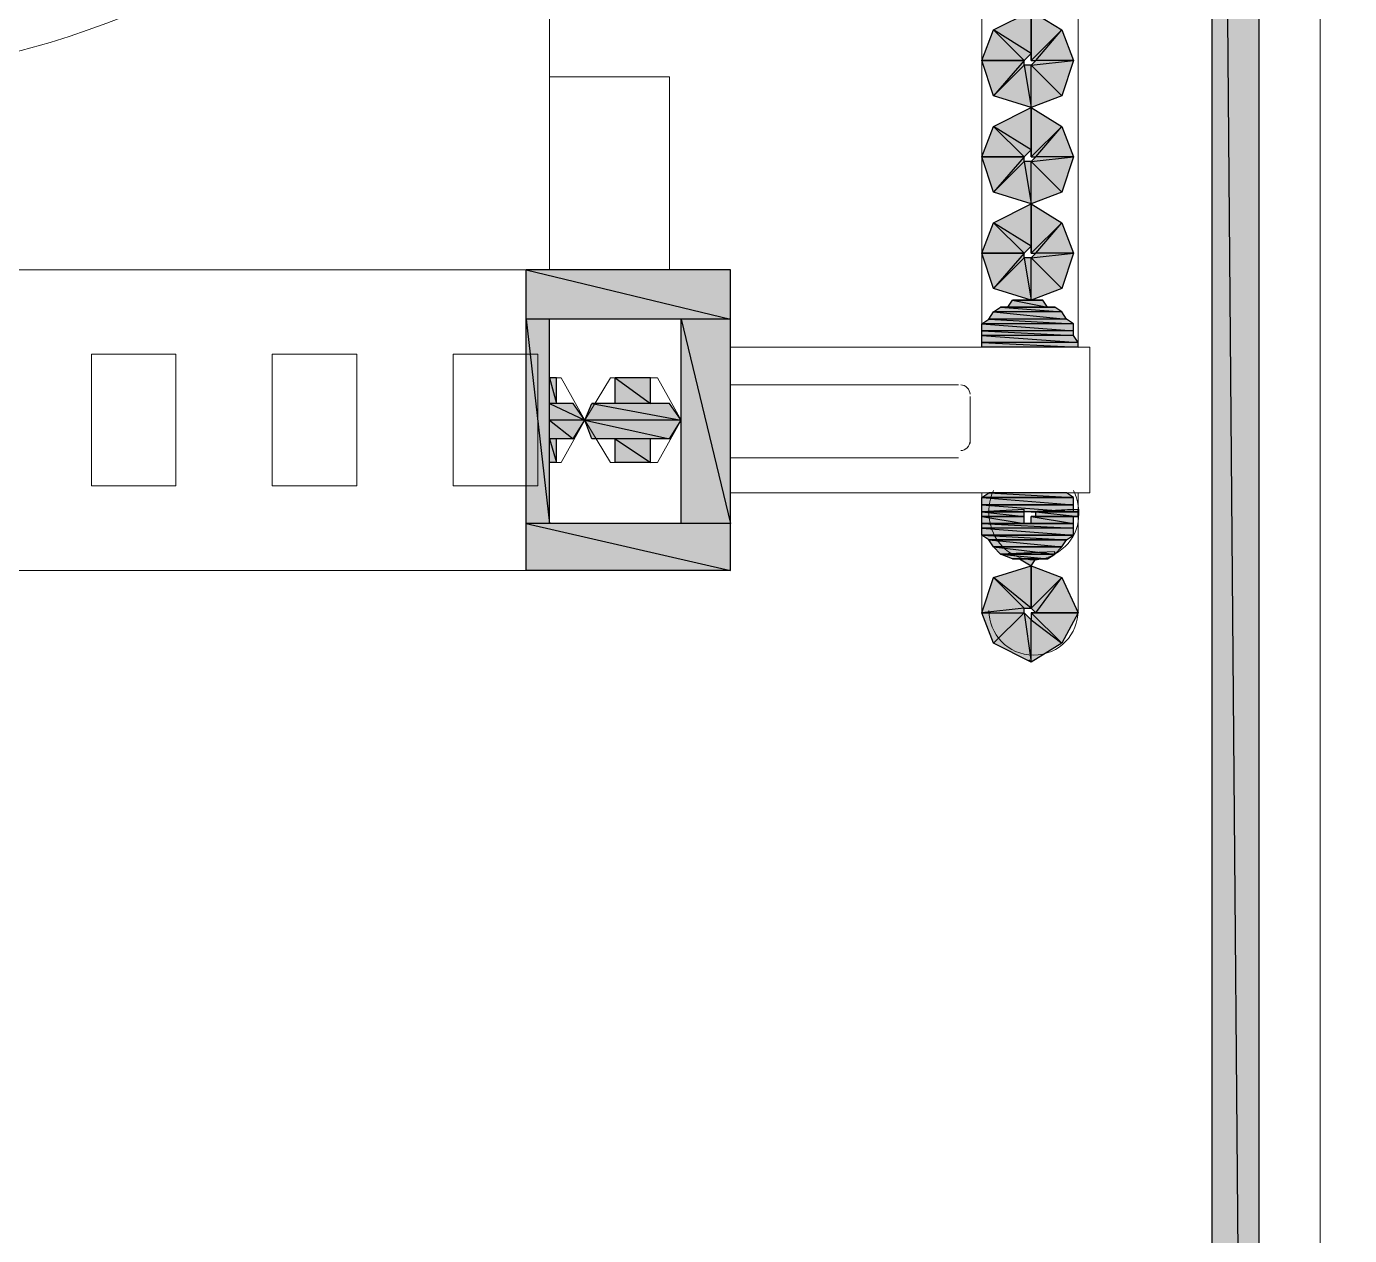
# Model space of a CAD drawing. Header units: millimetres. Extents: x 53 to 176, y -29 to 32.
# Drawn here: x 122.744 to 123.53, y -15.211 to -14.493 of the extents above; entities that cross this region are included whole.
import ezdxf

# ---------------------------------------------------------------- set-up
doc = ezdxf.new("R2010")
doc.units = ezdxf.units.MM
doc.layers.add('15 - Quadro de medição', color=6, linetype='Continuous')

msp = doc.modelspace()

# ---------------------------------------------------------------- hatches: boundary and pattern name
at = {"layer": '15 - Quadro de medição', "true_color": 0x000007}
h = msp.add_hatch(color=7, dxfattribs=at)
h.paths.add_polyline_path([(123.47641, -13.39693), (123.44848, -13.39693), (123.47641, -16.73937)])
h.paths.add_polyline_path([(123.44848, -13.39693), (123.47641, -16.73937), (123.44848, -16.73937)])
h = msp.add_hatch(color=7, dxfattribs=at)
h.paths.add_polyline_path([(123.36607, -14.51294), (123.34372, -14.51294), (123.35909, -14.49478)])
h.paths.add_polyline_path([(123.34372, -14.51294), (123.35909, -14.49478), (123.34093, -14.51294)])
h.paths.add_polyline_path([(123.35909, -14.49478), (123.34093, -14.51294), (123.34093, -14.48361)])
h.paths.add_polyline_path([(123.34093, -14.51294), (123.34093, -14.48361), (123.34093, -14.50875)])
h.paths.add_polyline_path([(123.34093, -14.48361), (123.34093, -14.50875), (123.31858, -14.49478)])
h.paths.add_polyline_path([(123.34093, -14.50875), (123.31858, -14.49478), (123.33674, -14.51294)])
h.paths.add_polyline_path([(123.31858, -14.49478), (123.33674, -14.51294), (123.3116, -14.51294)])
h = msp.add_hatch(color=7, dxfattribs=at)
h.paths.add_polyline_path([(123.3116, -14.51294), (123.33674, -14.51294), (123.31858, -14.53389)])
h.paths.add_polyline_path([(123.33674, -14.51294), (123.31858, -14.53389), (123.33674, -14.51573)])
h.paths.add_polyline_path([(123.31858, -14.53389), (123.33674, -14.51573), (123.34093, -14.54087)])
h.paths.add_polyline_path([(123.33674, -14.51573), (123.34093, -14.54087), (123.34093, -14.51573)])
h.paths.add_polyline_path([(123.34093, -14.54087), (123.34093, -14.51573), (123.35909, -14.53389)])
h = msp.add_hatch(color=7, dxfattribs=at)
h.paths.add_polyline_path([(123.35909, -14.53389), (123.34093, -14.51573), (123.36607, -14.51294)])
h.paths.add_polyline_path([(123.34093, -14.51573), (123.36607, -14.51294), (123.34372, -14.51294)])
h = msp.add_hatch(color=7, dxfattribs=at)
h.paths.add_polyline_path([(123.36607, -14.5702), (123.34372, -14.5702), (123.35909, -14.55205)])
h.paths.add_polyline_path([(123.34372, -14.5702), (123.35909, -14.55205), (123.34093, -14.5702)])
h.paths.add_polyline_path([(123.35909, -14.55205), (123.34093, -14.5702), (123.34093, -14.54087)])
h.paths.add_polyline_path([(123.34093, -14.5702), (123.34093, -14.54087), (123.34093, -14.56601)])
h.paths.add_polyline_path([(123.34093, -14.54087), (123.34093, -14.56601), (123.31858, -14.55205)])
h.paths.add_polyline_path([(123.34093, -14.56601), (123.31858, -14.55205), (123.33674, -14.5702)])
h.paths.add_polyline_path([(123.31858, -14.55205), (123.33674, -14.5702), (123.3116, -14.5702)])
h = msp.add_hatch(color=7, dxfattribs=at)
h.paths.add_polyline_path([(123.3116, -14.5702), (123.33674, -14.5702), (123.31858, -14.59116)])
h.paths.add_polyline_path([(123.33674, -14.5702), (123.31858, -14.59116), (123.33674, -14.573)])
h.paths.add_polyline_path([(123.31858, -14.59116), (123.33674, -14.573), (123.34093, -14.59814)])
h.paths.add_polyline_path([(123.33674, -14.573), (123.34093, -14.59814), (123.34093, -14.573)])
h.paths.add_polyline_path([(123.34093, -14.59814), (123.34093, -14.573), (123.35909, -14.59116)])
h = msp.add_hatch(color=7, dxfattribs=at)
h.paths.add_polyline_path([(123.35909, -14.59116), (123.34093, -14.573), (123.36607, -14.5702)])
h.paths.add_polyline_path([(123.34093, -14.573), (123.36607, -14.5702), (123.34372, -14.5702)])
h = msp.add_hatch(color=7, dxfattribs=at)
h.paths.add_polyline_path([(123.36607, -14.62747), (123.34372, -14.62747), (123.35909, -14.60931)])
h.paths.add_polyline_path([(123.34372, -14.62747), (123.35909, -14.60931), (123.34093, -14.62747)])
h.paths.add_polyline_path([(123.35909, -14.60931), (123.34093, -14.62747), (123.34093, -14.59814)])
h.paths.add_polyline_path([(123.34093, -14.62747), (123.34093, -14.59814), (123.34093, -14.62328)])
h.paths.add_polyline_path([(123.34093, -14.59814), (123.34093, -14.62328), (123.31858, -14.60931)])
h.paths.add_polyline_path([(123.34093, -14.62328), (123.31858, -14.60931), (123.33674, -14.62747)])
h.paths.add_polyline_path([(123.31858, -14.60931), (123.33674, -14.62747), (123.3116, -14.62747)])
h = msp.add_hatch(color=7, dxfattribs=at)
h.paths.add_polyline_path([(123.3116, -14.62747), (123.33674, -14.62747), (123.31858, -14.64842)])
h.paths.add_polyline_path([(123.33674, -14.62747), (123.31858, -14.64842), (123.33674, -14.63027)])
h.paths.add_polyline_path([(123.31858, -14.64842), (123.33674, -14.63027), (123.34093, -14.65541)])
h.paths.add_polyline_path([(123.33674, -14.63027), (123.34093, -14.65541), (123.34093, -14.63027)])
h.paths.add_polyline_path([(123.34093, -14.65541), (123.34093, -14.63027), (123.35909, -14.64842)])
h = msp.add_hatch(color=7, dxfattribs=at)
h.paths.add_polyline_path([(123.35909, -14.64842), (123.34093, -14.63027), (123.36607, -14.62747)])
h.paths.add_polyline_path([(123.34093, -14.63027), (123.36607, -14.62747), (123.34372, -14.62747)])
h = msp.add_hatch(color=7, dxfattribs=at)
h.paths.add_polyline_path([(123.16214, -14.63725), (123.04063, -14.63725), (123.16214, -14.66658)])
h.paths.add_polyline_path([(123.04063, -14.63725), (123.16214, -14.66658), (123.04063, -14.66658)])
h = msp.add_hatch(color=7, dxfattribs=at)
h.paths.add_polyline_path([(123.3549, -14.6596), (123.32277, -14.6596), (123.35909, -14.66239)])
h.paths.add_polyline_path([(123.32277, -14.6596), (123.35909, -14.66239), (123.31858, -14.66239)])
h = msp.add_hatch(color=7, dxfattribs=at)
h.paths.add_polyline_path([(123.34791, -14.65541), (123.32975, -14.65541), (123.35071, -14.6596)])
h.paths.add_polyline_path([(123.32975, -14.65541), (123.35071, -14.6596), (123.32696, -14.6596)])
h = msp.add_hatch(color=7, dxfattribs=at)
h.paths.add_polyline_path([(123.05459, -14.66658), (123.04063, -14.66658), (123.05459, -14.7881)])
h.paths.add_polyline_path([(123.04063, -14.66658), (123.05459, -14.7881), (123.04063, -14.7881)])
h = msp.add_hatch(color=7, dxfattribs=at)
h.paths.add_polyline_path([(123.16214, -14.66658), (123.13281, -14.66658), (123.16214, -14.7881)])
h.paths.add_polyline_path([(123.13281, -14.66658), (123.16214, -14.7881), (123.13281, -14.7881)])
h = msp.add_hatch(color=7, dxfattribs=at)
h.paths.add_polyline_path([(123.36188, -14.66658), (123.31579, -14.66658), (123.36607, -14.66937)])
h.paths.add_polyline_path([(123.31579, -14.66658), (123.36607, -14.66937), (123.3116, -14.66937)])
h = msp.add_hatch(color=7, dxfattribs=at)
h.paths.add_polyline_path([(123.35909, -14.66239), (123.31858, -14.66239), (123.36188, -14.66658)])
h.paths.add_polyline_path([(123.31858, -14.66239), (123.36188, -14.66658), (123.31579, -14.66658)])
h = msp.add_hatch(color=7, dxfattribs=at)
h.paths.add_polyline_path([(123.36607, -14.66937), (123.3116, -14.66937), (123.36607, -14.67356)])
h.paths.add_polyline_path([(123.3116, -14.66937), (123.36607, -14.67356), (123.3116, -14.67356)])
h = msp.add_hatch(color=7, dxfattribs=at)
h.paths.add_polyline_path([(123.36607, -14.67356), (123.3116, -14.67356), (123.36607, -14.67636)])
h.paths.add_polyline_path([(123.3116, -14.67356), (123.36607, -14.67636), (123.3116, -14.67636)])
h = msp.add_hatch(color=7, dxfattribs=at)
h.paths.add_polyline_path([(123.36607, -14.67636), (123.3116, -14.67636), (123.36886, -14.68055)])
h.paths.add_polyline_path([(123.3116, -14.67636), (123.36886, -14.68055), (123.3116, -14.68055)])
h = msp.add_hatch(color=7, dxfattribs=at)
h.paths.add_polyline_path([(123.36886, -14.68055), (123.3116, -14.68055), (123.36886, -14.68334)])
h.paths.add_polyline_path([(123.3116, -14.68055), (123.36886, -14.68334), (123.3116, -14.68334)])
h = msp.add_hatch(color=7, dxfattribs=at)
h.paths.add_polyline_path([(123.05878, -14.7015), (123.05459, -14.7015), (123.05878, -14.71686)])
h.paths.add_polyline_path([(123.05459, -14.7015), (123.05878, -14.71686), (123.05459, -14.71686)])
h = msp.add_hatch(color=7, dxfattribs=at)
h.paths.add_polyline_path([(123.11465, -14.7015), (123.0937, -14.7015), (123.11465, -14.71686)])
h.paths.add_polyline_path([(123.0937, -14.7015), (123.11465, -14.71686), (123.0937, -14.71686)])
h = msp.add_hatch(color=7, dxfattribs=at)
h.paths.add_polyline_path([(123.06856, -14.71686), (123.05459, -14.71686), (123.07554, -14.72664)])
h.paths.add_polyline_path([(123.05459, -14.71686), (123.07554, -14.72664), (123.05459, -14.72664)])
h = msp.add_hatch(color=7, dxfattribs=at)
h.paths.add_polyline_path([(123.12583, -14.71686), (123.07974, -14.71686), (123.13281, -14.72664)])
h.paths.add_polyline_path([(123.07974, -14.71686), (123.13281, -14.72664), (123.07554, -14.72664)])
h = msp.add_hatch(color=7, dxfattribs=at)
h.paths.add_polyline_path([(123.07554, -14.72664), (123.05459, -14.72664), (123.06856, -14.73782)])
h.paths.add_polyline_path([(123.05459, -14.72664), (123.06856, -14.73782), (123.05459, -14.73782)])
h = msp.add_hatch(color=7, dxfattribs=at)
h.paths.add_polyline_path([(123.13281, -14.72664), (123.07554, -14.72664), (123.12583, -14.73782)])
h.paths.add_polyline_path([(123.07554, -14.72664), (123.12583, -14.73782), (123.07974, -14.73782)])
h = msp.add_hatch(color=7, dxfattribs=at)
h.paths.add_polyline_path([(123.05878, -14.73782), (123.05459, -14.73782), (123.05878, -14.75178)])
h.paths.add_polyline_path([(123.05459, -14.73782), (123.05878, -14.75178), (123.05459, -14.75178)])
h = msp.add_hatch(color=7, dxfattribs=at)
h.paths.add_polyline_path([(123.11465, -14.73782), (123.0937, -14.73782), (123.11465, -14.75178)])
h.paths.add_polyline_path([(123.0937, -14.73782), (123.11465, -14.75178), (123.0937, -14.75178)])
h = msp.add_hatch(color=7, dxfattribs=at)
h.paths.add_polyline_path([(123.36188, -14.76994), (123.31579, -14.76994), (123.36607, -14.77273)])
h.paths.add_polyline_path([(123.31579, -14.76994), (123.36607, -14.77273), (123.3116, -14.77273)])
h.paths.add_polyline_path([(123.36607, -14.77273), (123.3116, -14.77273)])
h.paths.add_polyline_path([(123.3116, -14.77273), (123.36607, -14.77273)])
h = msp.add_hatch(color=7, dxfattribs=at)
h.paths.add_polyline_path([(123.36607, -14.77273), (123.3116, -14.77273), (123.36607, -14.77692)])
h.paths.add_polyline_path([(123.3116, -14.77273), (123.36607, -14.77692), (123.3116, -14.77692)])
h.paths.add_polyline_path([(123.36607, -14.77692), (123.3116, -14.77692)])
h.paths.add_polyline_path([(123.3116, -14.77692), (123.36607, -14.77692)])
h = msp.add_hatch(color=7, dxfattribs=at)
h.paths.add_polyline_path([(123.36607, -14.77692), (123.3116, -14.77692), (123.36607, -14.78111)])
h.paths.add_polyline_path([(123.3116, -14.77692), (123.36607, -14.78111), (123.3116, -14.78111)])
h = msp.add_hatch(color=7, dxfattribs=at)
h.paths.add_polyline_path([(123.3116, -14.78111), (123.33674, -14.78111), (123.33674, -14.77972)])
h.paths.add_polyline_path([(123.33674, -14.78111), (123.33674, -14.77972), (123.3116, -14.78111)])
h = msp.add_hatch(color=7, dxfattribs=at)
h.paths.add_polyline_path([(123.3116, -14.78111), (123.33674, -14.78111), (123.33674, -14.77972)])
h.paths.add_polyline_path([(123.33674, -14.78111), (123.33674, -14.77972), (123.3116, -14.78111)])
h = msp.add_hatch(color=7, dxfattribs=at)
h.paths.add_polyline_path([(123.3116, -14.78111), (123.33674, -14.78111), (123.33674, -14.77972)])
h.paths.add_polyline_path([(123.33674, -14.78111), (123.33674, -14.77972), (123.3116, -14.78111)])
h = msp.add_hatch(color=7, dxfattribs=at)
h.paths.add_polyline_path([(123.3116, -14.78111), (123.33674, -14.78111), (123.33674, -14.77972)])
h.paths.add_polyline_path([(123.33674, -14.78111), (123.33674, -14.77972), (123.3116, -14.78111)])
h = msp.add_hatch(color=7, dxfattribs=at)
h.paths.add_polyline_path([(123.3116, -14.78111), (123.33674, -14.78111), (123.33674, -14.77972)])
h.paths.add_polyline_path([(123.33674, -14.78111), (123.33674, -14.77972), (123.3116, -14.78111)])
h = msp.add_hatch(color=7, dxfattribs=at)
h.paths.add_polyline_path([(123.3116, -14.78111), (123.33674, -14.78111), (123.33674, -14.77972)])
h.paths.add_polyline_path([(123.33674, -14.78111), (123.33674, -14.77972), (123.3116, -14.78111)])
h = msp.add_hatch(color=7, dxfattribs=at)
h.paths.add_polyline_path([(123.3116, -14.78111), (123.33674, -14.78111), (123.33674, -14.77972)])
h.paths.add_polyline_path([(123.33674, -14.78111), (123.33674, -14.77972), (123.3116, -14.78111)])
h = msp.add_hatch(color=7, dxfattribs=at)
h.paths.add_polyline_path([(123.33674, -14.78111), (123.3116, -14.78111), (123.33674, -14.78391)])
h.paths.add_polyline_path([(123.3116, -14.78111), (123.33674, -14.78391), (123.3116, -14.78391)])
h = msp.add_hatch(color=7, dxfattribs=at)
h.paths.add_polyline_path([(123.33674, -14.78391), (123.3116, -14.78391), (123.33674, -14.7881)])
h.paths.add_polyline_path([(123.3116, -14.78391), (123.33674, -14.7881), (123.3116, -14.7881)])
h = msp.add_hatch(color=7, dxfattribs=at)
h.paths.add_polyline_path([(123.34093, -14.78111), (123.36607, -14.78111), (123.36607, -14.77972)])
h.paths.add_polyline_path([(123.36607, -14.78111), (123.36607, -14.77972), (123.34093, -14.78111)])
h = msp.add_hatch(color=7, dxfattribs=at)
h.paths.add_polyline_path([(123.34093, -14.78111), (123.36607, -14.78111), (123.36607, -14.77972)])
h.paths.add_polyline_path([(123.36607, -14.78111), (123.36607, -14.77972), (123.34093, -14.78111)])
h = msp.add_hatch(color=7, dxfattribs=at)
h.paths.add_polyline_path([(123.34093, -14.78111), (123.36607, -14.78111), (123.36607, -14.77972)])
h.paths.add_polyline_path([(123.36607, -14.78111), (123.36607, -14.77972), (123.34093, -14.78111)])
h = msp.add_hatch(color=7, dxfattribs=at)
h.paths.add_polyline_path([(123.34093, -14.78111), (123.36607, -14.78111), (123.36607, -14.77972)])
h.paths.add_polyline_path([(123.36607, -14.78111), (123.36607, -14.77972), (123.34093, -14.78111)])
h = msp.add_hatch(color=7, dxfattribs=at)
h.paths.add_polyline_path([(123.34093, -14.78111), (123.36607, -14.78111), (123.36607, -14.77972)])
h.paths.add_polyline_path([(123.36607, -14.78111), (123.36607, -14.77972), (123.34093, -14.78111)])
h = msp.add_hatch(color=7, dxfattribs=at)
h.paths.add_polyline_path([(123.34093, -14.78111), (123.36607, -14.78111), (123.36607, -14.77972)])
h.paths.add_polyline_path([(123.36607, -14.78111), (123.36607, -14.77972), (123.34093, -14.78111)])
h = msp.add_hatch(color=7, dxfattribs=at)
h.paths.add_polyline_path([(123.36886, -14.78111), (123.36886, -14.77972), (123.34093, -14.78111)])
h.paths.add_polyline_path([(123.36886, -14.78111), (123.34093, -14.78111), (123.36607, -14.78111)])
h = msp.add_hatch(color=7, dxfattribs=at)
h.paths.add_polyline_path([(123.36607, -14.78391), (123.34093, -14.78391)])
h.paths.add_polyline_path([(123.36607, -14.78391), (123.34093, -14.78391), (123.36886, -14.78391)])
h = msp.add_hatch(color=7, dxfattribs=at)
h.paths.add_polyline_path([(123.36607, -14.78391), (123.34093, -14.78391), (123.36607, -14.7881)])
h.paths.add_polyline_path([(123.34093, -14.78391), (123.36607, -14.7881), (123.34093, -14.7881)])
h = msp.add_hatch(color=7, dxfattribs=at)
h.paths.add_polyline_path([(123.36886, -14.78111), (123.34372, -14.78111), (123.36886, -14.78391)])
h.paths.add_polyline_path([(123.34372, -14.78111), (123.36886, -14.78391), (123.34372, -14.78391)])
h = msp.add_hatch(color=7, dxfattribs=at)
h.paths.add_polyline_path([(123.16214, -14.7881), (123.04063, -14.7881), (123.16214, -14.81603)])
h.paths.add_polyline_path([(123.04063, -14.7881), (123.16214, -14.81603), (123.04063, -14.81603)])
h = msp.add_hatch(color=7, dxfattribs=at)
h.paths.add_polyline_path([(123.36607, -14.7881), (123.3116, -14.7881), (123.36607, -14.79089)])
h.paths.add_polyline_path([(123.3116, -14.7881), (123.36607, -14.79089), (123.3116, -14.79089)])
h = msp.add_hatch(color=7, dxfattribs=at)
h.paths.add_polyline_path([(123.36607, -14.79089), (123.3116, -14.79089), (123.36607, -14.79508)])
h.paths.add_polyline_path([(123.3116, -14.79089), (123.36607, -14.79508), (123.3116, -14.79508)])
h.paths.add_polyline_path([(123.36607, -14.79508), (123.3116, -14.79508)])
h.paths.add_polyline_path([(123.3116, -14.79508), (123.36607, -14.79508)])
h = msp.add_hatch(color=7, dxfattribs=at)
h.paths.add_polyline_path([(123.36607, -14.79508), (123.3116, -14.79508), (123.36188, -14.79788)])
h.paths.add_polyline_path([(123.3116, -14.79508), (123.36188, -14.79788), (123.31579, -14.79788)])
h.paths.add_polyline_path([(123.36188, -14.79788), (123.31579, -14.79788)])
h.paths.add_polyline_path([(123.31579, -14.79788), (123.36188, -14.79788)])
h = msp.add_hatch(color=7, dxfattribs=at)
h.paths.add_polyline_path([(123.36188, -14.79788), (123.31579, -14.79788), (123.35909, -14.80207)])
h.paths.add_polyline_path([(123.31579, -14.79788), (123.35909, -14.80207), (123.31858, -14.80207)])
h.paths.add_polyline_path([(123.35909, -14.80207), (123.31858, -14.80207)])
h.paths.add_polyline_path([(123.31858, -14.80207), (123.35909, -14.80207), (123.35769, -14.80207)])
h = msp.add_hatch(color=7, dxfattribs=at)
h.paths.add_polyline_path([(123.35909, -14.80207), (123.31858, -14.80207), (123.3549, -14.80626)])
h.paths.add_polyline_path([(123.31858, -14.80207), (123.3549, -14.80626), (123.32277, -14.80626)])
h.paths.add_polyline_path([(123.3549, -14.80626), (123.32277, -14.80626)])
h.paths.add_polyline_path([(123.32277, -14.80626), (123.3549, -14.80626), (123.3549, -14.80486)])
h = msp.add_hatch(color=7, dxfattribs=at)
h.paths.add_polyline_path([(123.3549, -14.80626), (123.32277, -14.80626), (123.35071, -14.80905)])
h.paths.add_polyline_path([(123.32277, -14.80626), (123.35071, -14.80905), (123.32975, -14.80905)])
h = msp.add_hatch(color=7, dxfattribs=at)
h.paths.add_polyline_path([(123.34791, -14.80905), (123.32975, -14.80905)])
h.paths.add_polyline_path([(123.34791, -14.80905), (123.32975, -14.80905), (123.35071, -14.80905)])
h = msp.add_hatch(color=7, dxfattribs=at)
h.paths.add_polyline_path([(123.34791, -14.80905), (123.32975, -14.80905), (123.34372, -14.80905)])
h.paths.add_polyline_path([(123.32975, -14.80905), (123.34372, -14.80905), (123.33395, -14.80905)])
h.paths.add_polyline_path([(123.34372, -14.80905), (123.33395, -14.80905), (123.34093, -14.81324)])
h = msp.add_hatch(color=7, dxfattribs=at)
h.paths.add_polyline_path([(123.34093, -14.81324), (123.34093, -14.83838), (123.31858, -14.82022)])
h.paths.add_polyline_path([(123.34093, -14.83838), (123.31858, -14.82022), (123.33674, -14.83838)])
h.paths.add_polyline_path([(123.31858, -14.82022), (123.33674, -14.83838), (123.3116, -14.84118)])
h.paths.add_polyline_path([(123.33674, -14.83838), (123.3116, -14.84118), (123.33674, -14.84118)])
h.paths.add_polyline_path([(123.3116, -14.84118), (123.33674, -14.84118), (123.31858, -14.85933)])
h = msp.add_hatch(color=7, dxfattribs=at)
h.paths.add_polyline_path([(123.36886, -14.84118), (123.34372, -14.84118), (123.35909, -14.82022)])
h.paths.add_polyline_path([(123.34372, -14.84118), (123.35909, -14.82022), (123.34093, -14.83838)])
h.paths.add_polyline_path([(123.35909, -14.82022), (123.34093, -14.83838), (123.34093, -14.81324)])
h = msp.add_hatch(color=7, dxfattribs=at)
h.paths.add_polyline_path([(123.31858, -14.85933), (123.33674, -14.84118), (123.34093, -14.87051)])
h.paths.add_polyline_path([(123.33674, -14.84118), (123.34093, -14.87051), (123.34093, -14.84537)])
h.paths.add_polyline_path([(123.34093, -14.87051), (123.34093, -14.84537), (123.35909, -14.85933)])
h.paths.add_polyline_path([(123.34093, -14.84537), (123.35909, -14.85933), (123.34093, -14.84118)])
h.paths.add_polyline_path([(123.35909, -14.85933), (123.34093, -14.84118), (123.36886, -14.84118)])
h.paths.add_polyline_path([(123.34093, -14.84118), (123.36886, -14.84118), (123.34372, -14.84118)])

# ---------------------------------------------------------------- linework, layer by layer
at = {"layer": '15 - Quadro de medição', "color": 7, "linetype": 'Continuous', "lineweight": 20, "true_color": 0x000007}
for points in [[(121.66063, -13.03237), (123.51273, -13.03237), (123.51273, -16.73937), (121.66063, -16.73937)], [(123.51273, -13.03237), (125.36763, -13.03237), (125.36763, -16.73937), (123.51273, -16.73937)], [(122.58668, -14.63725), (123.16214, -14.63725), (123.16214, -14.81603), (122.02099, -14.81603), (122.02099, -14.63725)], [(122.78223, -14.76575), (122.83251, -14.76575), (122.83251, -14.68753), (122.78223, -14.68753)], [(122.88978, -14.76575), (122.94006, -14.76575), (122.94006, -14.68753), (122.88978, -14.68753)], [(122.99733, -14.76575), (123.04761, -14.76575), (123.04761, -14.68753), (122.99733, -14.68753)], [(123.11884, -14.7015), (123.13281, -14.72664), (123.11884, -14.75178), (123.09091, -14.75178), (123.07554, -14.72664), (123.09091, -14.7015)]]:
    msp.add_lwpolyline(points, close=True, dxfattribs=at)
for points in [[(121.73186, -13.17484), (123.44848, -13.17484), (123.44848, -16.73937), (121.72488, -16.73937), (121.72348, -16.73937), (121.66063, -16.73937)], [(123.51273, -13.26144), (123.51273, -16.73937), (121.66063, -16.73937), (121.66063, -13.26144)], [(123.44848, -16.73937), (123.47641, -16.73937), (123.47641, -13.39693)], [(123.3116, -13.77545), (123.3116, -14.68334), (123.3116, -14.68334)], [(123.36886, -14.68334), (123.36886, -13.77545), (123.36886, -13.77545)], [(123.05459, -14.63725), (123.05459, -14.29085), (123.05459, -14.29085)], [(123.12583, -14.63725), (123.12583, -14.52271), (123.05459, -14.52271)], [(123.04063, -14.63725), (123.04063, -14.81603), (123.04063, -14.81603)], [(123.05459, -14.66658), (123.13281, -14.66658), (123.13281, -14.7881), (123.05459, -14.7881)], [(123.05459, -14.66658), (123.05459, -14.7881), (123.05459, -14.7881)], [(123.16214, -14.68334), (123.37585, -14.68334), (123.37585, -14.76994), (123.16214, -14.76994)], [(123.05459, -14.7015), (123.06158, -14.7015), (123.07554, -14.72664), (123.06158, -14.75178), (123.05459, -14.75178)], [(123.06158, -14.7015), (123.05878, -14.7015), (123.05878, -14.71686)], [(123.0937, -14.7015), (123.0937, -14.71686), (123.0937, -14.71686)], [(123.11465, -14.7015), (123.11465, -14.71686), (123.11465, -14.71686)], [(123.29763, -14.70569), (123.16214, -14.70569), (123.16214, -14.70569)], [(123.30461, -14.74061), (123.30461, -14.71267), (123.30461, -14.71267)], [(123.06856, -14.71686), (123.05878, -14.71686), (123.05878, -14.71686)], [(123.0937, -14.71686), (123.07974, -14.71686), (123.07974, -14.71686)], [(123.12583, -14.71686), (123.11465, -14.71686), (123.11465, -14.71686)], [(123.06856, -14.73782), (123.05878, -14.73782), (123.05878, -14.73782)], [(123.05878, -14.73782), (123.05878, -14.75178), (123.05878, -14.75178)], [(123.0937, -14.73782), (123.07974, -14.73782), (123.07974, -14.73782)], [(123.0937, -14.73782), (123.0937, -14.75178), (123.0937, -14.75178)], [(123.11465, -14.73782), (123.11465, -14.75178), (123.11465, -14.75178)], [(123.12583, -14.73782), (123.11465, -14.73782), (123.11465, -14.73782)], [(123.16214, -14.74899), (123.29763, -14.74899), (123.29763, -14.74899)], [(123.3116, -14.76994), (123.3116, -14.84118), (123.3116, -14.84118)], [(123.36886, -14.84118), (123.36886, -14.76994), (123.36886, -14.76994)], [(123.34093, -14.87051), (123.33953, -14.86911), (123.33953, -14.86911)]]:
    msp.add_lwpolyline(points, dxfattribs=at)
at = {"layer": '15 - Quadro de medição', "color": 7, "linetype": 'Continuous', "lineweight": -2, "true_color": 0x000007}
for points in [[(123.47641, -13.39693), (123.44848, -13.39693), (123.47641, -16.73937)], [(123.44848, -13.39693), (123.47641, -16.73937), (123.44848, -16.73937)], [(123.34093, -14.48361), (123.34093, -14.50875), (123.31858, -14.49478)], [(123.35909, -14.49478), (123.34093, -14.51294), (123.34093, -14.48361)], [(123.34093, -14.51294), (123.34093, -14.48361), (123.34093, -14.50875)], [(123.31858, -14.49478), (123.33674, -14.51294), (123.3116, -14.51294)], [(123.34093, -14.50875), (123.31858, -14.49478), (123.33674, -14.51294)], [(123.34372, -14.51294), (123.35909, -14.49478), (123.34093, -14.51294)], [(123.36607, -14.51294), (123.34372, -14.51294), (123.35909, -14.49478)], [(123.3116, -14.51294), (123.33674, -14.51294), (123.31858, -14.53389)], [(123.33674, -14.51294), (123.31858, -14.53389), (123.33674, -14.51573)], [(123.31858, -14.53389), (123.33674, -14.51573), (123.34093, -14.54087)], [(123.33674, -14.51573), (123.34093, -14.54087), (123.34093, -14.51573)], [(123.35909, -14.53389), (123.34093, -14.51573), (123.36607, -14.51294)], [(123.34093, -14.51573), (123.36607, -14.51294), (123.34372, -14.51294)], [(123.34093, -14.54087), (123.34093, -14.51573), (123.35909, -14.53389)], [(123.34093, -14.54087), (123.34093, -14.56601), (123.31858, -14.55205)], [(123.35909, -14.55205), (123.34093, -14.5702), (123.34093, -14.54087)], [(123.34093, -14.5702), (123.34093, -14.54087), (123.34093, -14.56601)], [(123.31858, -14.55205), (123.33674, -14.5702), (123.3116, -14.5702)], [(123.34093, -14.56601), (123.31858, -14.55205), (123.33674, -14.5702)], [(123.34372, -14.5702), (123.35909, -14.55205), (123.34093, -14.5702)], [(123.36607, -14.5702), (123.34372, -14.5702), (123.35909, -14.55205)], [(123.3116, -14.5702), (123.33674, -14.5702), (123.31858, -14.59116)], [(123.33674, -14.5702), (123.31858, -14.59116), (123.33674, -14.573)], [(123.31858, -14.59116), (123.33674, -14.573), (123.34093, -14.59814)], [(123.33674, -14.573), (123.34093, -14.59814), (123.34093, -14.573)], [(123.35909, -14.59116), (123.34093, -14.573), (123.36607, -14.5702)], [(123.34093, -14.573), (123.36607, -14.5702), (123.34372, -14.5702)], [(123.34093, -14.59814), (123.34093, -14.573), (123.35909, -14.59116)], [(123.34093, -14.59814), (123.34093, -14.62328), (123.31858, -14.60931)], [(123.35909, -14.60931), (123.34093, -14.62747), (123.34093, -14.59814)], [(123.34093, -14.62747), (123.34093, -14.59814), (123.34093, -14.62328)], [(123.31858, -14.60931), (123.33674, -14.62747), (123.3116, -14.62747)], [(123.34093, -14.62328), (123.31858, -14.60931), (123.33674, -14.62747)], [(123.34372, -14.62747), (123.35909, -14.60931), (123.34093, -14.62747)], [(123.36607, -14.62747), (123.34372, -14.62747), (123.35909, -14.60931)], [(123.3116, -14.62747), (123.33674, -14.62747), (123.31858, -14.64842)], [(123.33674, -14.62747), (123.31858, -14.64842), (123.33674, -14.63027)], [(123.35909, -14.64842), (123.34093, -14.63027), (123.36607, -14.62747)], [(123.34093, -14.63027), (123.36607, -14.62747), (123.34372, -14.62747)], [(123.16214, -14.63725), (123.04063, -14.63725), (123.16214, -14.66658)], [(123.04063, -14.63725), (123.16214, -14.66658), (123.04063, -14.66658)], [(123.31858, -14.64842), (123.33674, -14.63027), (123.34093, -14.65541)], [(123.33674, -14.63027), (123.34093, -14.65541), (123.34093, -14.63027)], [(123.34093, -14.65541), (123.34093, -14.63027), (123.35909, -14.64842)], [(123.32277, -14.6596), (123.35909, -14.66239), (123.31858, -14.66239)], [(123.32696, -14.6596), (123.3549, -14.6596), (123.32277, -14.6596)], [(123.3549, -14.6596), (123.32277, -14.6596), (123.35909, -14.66239)], [(123.32975, -14.65541), (123.35071, -14.6596), (123.32696, -14.6596)], [(123.35071, -14.6596), (123.32696, -14.6596), (123.3549, -14.6596)], [(123.33674, -14.65541), (123.34791, -14.65541), (123.32975, -14.65541)], [(123.34791, -14.65541), (123.32975, -14.65541), (123.35071, -14.6596)], [(123.34372, -14.65541), (123.33674, -14.65541), (123.34791, -14.65541)], [(123.05459, -14.66658), (123.04063, -14.66658), (123.05459, -14.7881)], [(123.04063, -14.66658), (123.05459, -14.7881), (123.04063, -14.7881)], [(123.16214, -14.66658), (123.13281, -14.66658), (123.16214, -14.7881)], [(123.13281, -14.66658), (123.16214, -14.7881), (123.13281, -14.7881)], [(123.31579, -14.66658), (123.36607, -14.66937), (123.3116, -14.66937)], [(123.31858, -14.66239), (123.36188, -14.66658), (123.31579, -14.66658)], [(123.36188, -14.66658), (123.31579, -14.66658), (123.36607, -14.66937)], [(123.35909, -14.66239), (123.31858, -14.66239), (123.36188, -14.66658)], [(123.36607, -14.66937), (123.3116, -14.66937), (123.36607, -14.67356)], [(123.3116, -14.66937), (123.36607, -14.67356), (123.3116, -14.67356)], [(123.36607, -14.67356), (123.3116, -14.67356), (123.36607, -14.67636)], [(123.3116, -14.67356), (123.36607, -14.67636), (123.3116, -14.67636)], [(123.36607, -14.67636), (123.3116, -14.67636), (123.36886, -14.68055)], [(123.3116, -14.67636), (123.36886, -14.68055), (123.3116, -14.68055)], [(123.36886, -14.68055), (123.3116, -14.68055), (123.36886, -14.68334)], [(123.3116, -14.68055), (123.36886, -14.68334), (123.3116, -14.68334)], [(123.05878, -14.7015), (123.05459, -14.7015), (123.05878, -14.71686)], [(123.05459, -14.7015), (123.05878, -14.71686), (123.05459, -14.71686)], [(123.11465, -14.7015), (123.0937, -14.7015), (123.11465, -14.71686)], [(123.0937, -14.7015), (123.11465, -14.71686), (123.0937, -14.71686)], [(123.06856, -14.71686), (123.05459, -14.71686), (123.07554, -14.72664)], [(123.05459, -14.71686), (123.07554, -14.72664), (123.05459, -14.72664)], [(123.07974, -14.71686), (123.13281, -14.72664), (123.07554, -14.72664)], [(123.12583, -14.71686), (123.07974, -14.71686), (123.13281, -14.72664)], [(123.07554, -14.72664), (123.05459, -14.72664), (123.06856, -14.73782)], [(123.05459, -14.72664), (123.06856, -14.73782), (123.05459, -14.73782)], [(123.13281, -14.72664), (123.07554, -14.72664), (123.12583, -14.73782)], [(123.07554, -14.72664), (123.12583, -14.73782), (123.07974, -14.73782)], [(123.05878, -14.73782), (123.05459, -14.73782), (123.05878, -14.75178)], [(123.05459, -14.73782), (123.05878, -14.75178), (123.05459, -14.75178)], [(123.11465, -14.73782), (123.0937, -14.73782), (123.11465, -14.75178)], [(123.0937, -14.73782), (123.11465, -14.75178), (123.0937, -14.75178)], [(123.31579, -14.76994), (123.36607, -14.77273), (123.3116, -14.77273)], [(123.36188, -14.76994), (123.31579, -14.76994), (123.36607, -14.77273)], [(123.36607, -14.77273), (123.3116, -14.77273)], [(123.3116, -14.77273), (123.36607, -14.77273), (123.36607, -14.77273)], [(123.36607, -14.77273), (123.3116, -14.77273), (123.36607, -14.77692)], [(123.3116, -14.77273), (123.36607, -14.77692), (123.3116, -14.77692)], [(123.36607, -14.77692), (123.3116, -14.77692)], [(123.3116, -14.77692), (123.36607, -14.77692), (123.36607, -14.77692)], [(123.36607, -14.77692), (123.3116, -14.77692), (123.36607, -14.78111)], [(123.3116, -14.77692), (123.36607, -14.78111), (123.3116, -14.78111)], [(123.3116, -14.78111), (123.33674, -14.78111), (123.33674, -14.77972)], [(123.33674, -14.78111), (123.33674, -14.77972), (123.3116, -14.78111)], [(123.3116, -14.78111), (123.33674, -14.78111), (123.33674, -14.77972)], [(123.33674, -14.78111), (123.33674, -14.77972), (123.3116, -14.78111)], [(123.3116, -14.78111), (123.33674, -14.78111), (123.33674, -14.77972)], [(123.33674, -14.78111), (123.33674, -14.77972), (123.3116, -14.78111)], [(123.3116, -14.78111), (123.33674, -14.78111), (123.33674, -14.77972)], [(123.33674, -14.78111), (123.33674, -14.77972), (123.3116, -14.78111)], [(123.3116, -14.78111), (123.33674, -14.78111), (123.33674, -14.77972)], [(123.33674, -14.78111), (123.33674, -14.77972), (123.3116, -14.78111)], [(123.3116, -14.78111), (123.33674, -14.78111), (123.33674, -14.77972)], [(123.33674, -14.78111), (123.33674, -14.77972), (123.3116, -14.78111)], [(123.3116, -14.78111), (123.33674, -14.78111), (123.33674, -14.77972)], [(123.33674, -14.78111), (123.33674, -14.77972), (123.3116, -14.78111)], [(123.33674, -14.78111), (123.3116, -14.78111), (123.33674, -14.78391)], [(123.3116, -14.78111), (123.33674, -14.78391), (123.3116, -14.78391)], [(123.3116, -14.78391), (123.33674, -14.78391), (123.33674, -14.78391)], [(123.33674, -14.78391), (123.33674, -14.78391), (123.3116, -14.78391)], [(123.3116, -14.78391), (123.33674, -14.78391), (123.33674, -14.78391)], [(123.33674, -14.78391), (123.33674, -14.78391), (123.3116, -14.78391)], [(123.33674, -14.78391), (123.3116, -14.78391)], [(123.3116, -14.78391), (123.33674, -14.78391), (123.33674, -14.78391)], [(123.3116, -14.78391), (123.33674, -14.78391), (123.33674, -14.78391)], [(123.33674, -14.78391), (123.33674, -14.78391), (123.3116, -14.78391)], [(123.3116, -14.78391), (123.33674, -14.78391), (123.33674, -14.78391)], [(123.33674, -14.78391), (123.33674, -14.78391), (123.3116, -14.78391)], [(123.3116, -14.78391), (123.33674, -14.78391), (123.33674, -14.78391)], [(123.33674, -14.78391), (123.33674, -14.78391), (123.3116, -14.78391)], [(123.3116, -14.78391), (123.33674, -14.78391), (123.33674, -14.78391)], [(123.33674, -14.78391), (123.33674, -14.78391), (123.3116, -14.78391)], [(123.33674, -14.78391), (123.3116, -14.78391), (123.33674, -14.7881)], [(123.3116, -14.78391), (123.33674, -14.7881), (123.3116, -14.7881)], [(123.34093, -14.78111), (123.36607, -14.78111), (123.36607, -14.77972)], [(123.36607, -14.78111), (123.36607, -14.77972), (123.34093, -14.78111)], [(123.34093, -14.78111), (123.36607, -14.78111), (123.36607, -14.77972)], [(123.36607, -14.78111), (123.36607, -14.77972), (123.34093, -14.78111)], [(123.34093, -14.78111), (123.36607, -14.78111), (123.36607, -14.77972)], [(123.36607, -14.78111), (123.36607, -14.77972), (123.34093, -14.78111)], [(123.34093, -14.78111), (123.36607, -14.78111), (123.36607, -14.77972)], [(123.36607, -14.78111), (123.36607, -14.77972), (123.34093, -14.78111)], [(123.34093, -14.78111), (123.36607, -14.78111), (123.36607, -14.77972)], [(123.36607, -14.78111), (123.36607, -14.77972), (123.34093, -14.78111)], [(123.34093, -14.78111), (123.36607, -14.78111), (123.36607, -14.77972)], [(123.36607, -14.78111), (123.36607, -14.77972), (123.34093, -14.78111)], [(123.36886, -14.78111), (123.36886, -14.77972), (123.34093, -14.78111)], [(123.36886, -14.78111), (123.34093, -14.78111), (123.36607, -14.78111)], [(123.36886, -14.78111), (123.34093, -14.78111)], [(123.34093, -14.78111), (123.36886, -14.78111), (123.34372, -14.78111)], [(123.34372, -14.78391), (123.36886, -14.78391), (123.34093, -14.78391)], [(123.36607, -14.78391), (123.36607, -14.78391), (123.34093, -14.78391)], [(123.36607, -14.78391), (123.34093, -14.78391), (123.36886, -14.78391)], [(123.34093, -14.78391), (123.36607, -14.78391), (123.36607, -14.78391)], [(123.36607, -14.78391), (123.36607, -14.78391), (123.34093, -14.78391)], [(123.34093, -14.78391), (123.36607, -14.78391), (123.36607, -14.78391)], [(123.36607, -14.78391), (123.36607, -14.78391), (123.34093, -14.78391)], [(123.34093, -14.78391), (123.36607, -14.78391), (123.36607, -14.78391)], [(123.36607, -14.78391), (123.36607, -14.78391), (123.34093, -14.78391)], [(123.34093, -14.78391), (123.36607, -14.78391), (123.36607, -14.78391)], [(123.36607, -14.78391), (123.36607, -14.78391), (123.34093, -14.78391)], [(123.36607, -14.78391), (123.34093, -14.78391), (123.36607, -14.7881)], [(123.34093, -14.78391), (123.36607, -14.7881), (123.34093, -14.7881)], [(123.36886, -14.78111), (123.34372, -14.78111), (123.36886, -14.78391)], [(123.34372, -14.78111), (123.36886, -14.78391), (123.34372, -14.78391)], [(123.34372, -14.78391), (123.36886, -14.78391), (123.36886, -14.78391)], [(123.36886, -14.78391), (123.36886, -14.78391), (123.34372, -14.78391)], [(123.36886, -14.78391), (123.34372, -14.78391)], [(123.16214, -14.7881), (123.04063, -14.7881), (123.16214, -14.81603)], [(123.04063, -14.7881), (123.16214, -14.81603), (123.04063, -14.81603)], [(123.3116, -14.7881), (123.33674, -14.7881), (123.33674, -14.7881)], [(123.33674, -14.7881), (123.33674, -14.7881), (123.3116, -14.7881)], [(123.3116, -14.7881), (123.36607, -14.7881), (123.36607, -14.7881)], [(123.36607, -14.7881), (123.36607, -14.7881), (123.3116, -14.7881)], [(123.36607, -14.7881), (123.3116, -14.7881), (123.36607, -14.79089)], [(123.3116, -14.7881), (123.36607, -14.79089), (123.3116, -14.79089)], [(123.36607, -14.79089), (123.3116, -14.79089), (123.36607, -14.79508)], [(123.3116, -14.79089), (123.36607, -14.79508), (123.3116, -14.79508)], [(123.34093, -14.7881), (123.36607, -14.7881), (123.36607, -14.7881)], [(123.36607, -14.7881), (123.36607, -14.7881), (123.34093, -14.7881)], [(123.36607, -14.79508), (123.3116, -14.79508)], [(123.3116, -14.79508), (123.36607, -14.79508), (123.36607, -14.79508)], [(123.36607, -14.79508), (123.3116, -14.79508), (123.36188, -14.79788)], [(123.3116, -14.79508), (123.36188, -14.79788), (123.31579, -14.79788)], [(123.36188, -14.79788), (123.31579, -14.79788)], [(123.31579, -14.79788), (123.36188, -14.79788), (123.36188, -14.79788)], [(123.36188, -14.79788), (123.31579, -14.79788), (123.35909, -14.80207)], [(123.31579, -14.79788), (123.35909, -14.80207), (123.31858, -14.80207)], [(123.35909, -14.80207), (123.31858, -14.80207)], [(123.31858, -14.80207), (123.35909, -14.80207), (123.35769, -14.80207)], [(123.35909, -14.80207), (123.31858, -14.80207), (123.3549, -14.80626)], [(123.31858, -14.80207), (123.3549, -14.80626), (123.32277, -14.80626)], [(123.32277, -14.80626), (123.3549, -14.80626), (123.3549, -14.80486)], [(123.3549, -14.80626), (123.32277, -14.80626)], [(123.3549, -14.80626), (123.32277, -14.80626), (123.35071, -14.80905)], [(123.32277, -14.80626), (123.35071, -14.80905), (123.32975, -14.80905)], [(123.34791, -14.80905), (123.34791, -14.80905), (123.32975, -14.80905)], [(123.34791, -14.80905), (123.32975, -14.80905), (123.35071, -14.80905)], [(123.34791, -14.80905), (123.32975, -14.80905), (123.34372, -14.80905)], [(123.32975, -14.80905), (123.34372, -14.80905), (123.33395, -14.80905)], [(123.34372, -14.80905), (123.33395, -14.80905), (123.34093, -14.81324)], [(123.33395, -14.80905), (123.34372, -14.80905), (123.34372, -14.80905)], [(123.34372, -14.80905), (123.34372, -14.80905), (123.33395, -14.80905)], [(123.34093, -14.81324), (123.34093, -14.83838), (123.31858, -14.82022)], [(123.35909, -14.82022), (123.34093, -14.83838), (123.34093, -14.81324)], [(123.31858, -14.82022), (123.33674, -14.83838), (123.3116, -14.84118)], [(123.34093, -14.83838), (123.31858, -14.82022), (123.33674, -14.83838)], [(123.34372, -14.84118), (123.35909, -14.82022), (123.34093, -14.83838)], [(123.36886, -14.84118), (123.34372, -14.84118), (123.35909, -14.82022)], [(123.33674, -14.83838), (123.3116, -14.84118), (123.33674, -14.84118)], [(123.3116, -14.84118), (123.33674, -14.84118), (123.31858, -14.85933)], [(123.31858, -14.85933), (123.33674, -14.84118), (123.34093, -14.87051)], [(123.33674, -14.84118), (123.34093, -14.87051), (123.34093, -14.84537)], [(123.34093, -14.84537), (123.35909, -14.85933), (123.34093, -14.84118)], [(123.35909, -14.85933), (123.34093, -14.84118), (123.36886, -14.84118)], [(123.34093, -14.84118), (123.36886, -14.84118), (123.34372, -14.84118)], [(123.34093, -14.87051), (123.34093, -14.84537), (123.35909, -14.85933)]]:
    msp.add_lwpolyline(points, close=True, dxfattribs=at)
at = {"layer": '15 - Quadro de medição', "color": 7, "linetype": 'Continuous', "lineweight": 20, "true_color": 0x000007}
for points, knots in [([(122.32968, -13.45), (122.09642, -13.57013), (121.9749, -13.83551), (122.03775, -14.09112), (122.03775, -14.09112), (122.09921, -14.34672), (122.32828, -14.5269), (122.59087, -14.5269), (122.59087, -14.5269), (122.85486, -14.5269), (123.08393, -14.34672), (123.14538, -14.09112), (123.14538, -14.09112), (123.20824, -13.83551), (123.08672, -13.57013), (122.85346, -13.45)], [0, 0, 0, 0, 0.0625, 0.0625, 0.0625, 0.062501, 0.125, 0.125, 0.125, 0.125001, 0.1875, 0.1875, 0.1875, 0.187501, 1, 1, 1, 1]), ([(123.31858, -14.76854), (123.31299, -14.77972), (123.31579, -14.79508), (123.32556, -14.80346), (123.32556, -14.80346), (123.33534, -14.81184), (123.34931, -14.81184), (123.35909, -14.80346), (123.35909, -14.80346), (123.37026, -14.79508), (123.37166, -14.77972), (123.36607, -14.76854)], [0, 0, 0, 0, 0.083333, 0.083333, 0.083333, 0.083334, 0.166667, 0.166667, 0.166667, 0.166668, 1, 1, 1, 1])]:
    msp.add_open_spline(points, degree=3, knots=knots, dxfattribs=at)
for points in [[(123.30461, -14.71128), (123.30461, -14.70848), (123.30182, -14.70569), (123.29903, -14.70569)], [(123.29903, -14.7448), (123.30182, -14.7448), (123.30461, -14.74201), (123.30461, -14.73921)], [(123.31579, -14.83978), (123.31579, -14.85375), (123.32696, -14.86632), (123.34233, -14.86632)], [(123.34233, -14.86632), (123.35769, -14.86632), (123.36886, -14.85375), (123.36886, -14.83978)]]:
    msp.add_open_spline(points, degree=3, dxfattribs=at)

doc.saveas('drawing.dxf')
